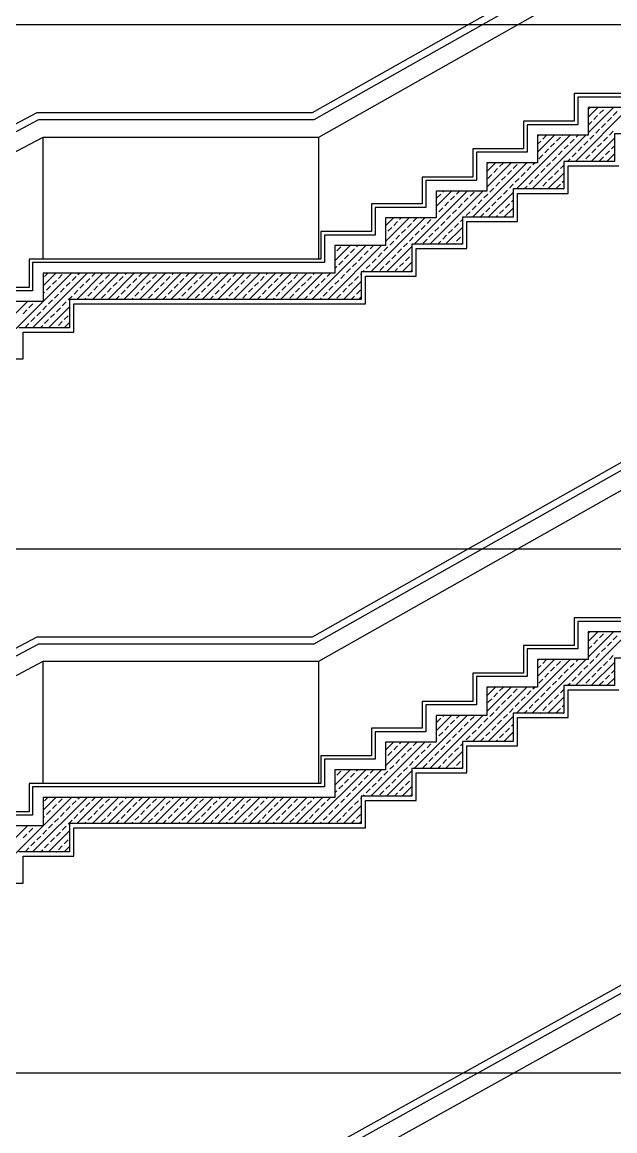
# Model space of a CAD drawing. Header units: millimetres. Extents: x 43168.9 to 43194.6, y -25545.1 to -25543.4.
# Drawn here: x 43184.3743 to 43184.51, y -25544.1477 to -25543.894 of the extents above; entities that cross this region are included whole.
import ezdxf

# ---------------------------------------------------------------- set-up
doc = ezdxf.new("R2010")
doc.units = ezdxf.units.MM
doc.header["$LTSCALE"] = 200
doc.linetypes.add('kesit_$0$HIDDEN2', pattern=[0.1875, 0.125, -0.0625])
for name, color, linetype in [('kaplama-gnl_sgh', 30, 'Continuous'), ('kesit_$0$gor-2_sgh', 161, 'Continuous'), ('kesit_$0$izd-alt_sgh', 8, 'kesit_$0$HIDDEN2'), ('kesit_$0$metal-mal._sgh', 122, 'Continuous'), ('kolon-b.a_sgh', 6, 'Continuous'), ('siva_sgh', 145, 'Continuous'), ('tarama-betonarme_sgh', 223, 'Continuous')]:
    doc.layers.add(name, color=color, linetype=linetype)

msp = doc.modelspace()

# ---------------------------------------------------------------- linework, layer by layer
at = {"layer": 'kaplama-gnl_sgh'}
for p, q in [((43184.51229, -25543.91031), (43184.50069, -25543.91031)), ((43184.50069, -25543.91031), (43184.50069, -25543.91662)), ((43184.51309, -25543.91111), (43184.50149, -25543.91111)), ((43184.50149, -25543.91111), (43184.50149, -25543.91742)), ((43184.50069, -25543.91662), (43184.48909, -25543.91662)), ((43184.48909, -25543.91662), (43184.48909, -25543.92294)), ((43184.50149, -25543.91742), (43184.48989, -25543.91742)), ((43184.48989, -25543.91742), (43184.48989, -25543.92374)), ((43184.48909, -25543.92294), (43184.47749, -25543.92294)), ((43184.47749, -25543.92294), (43184.47749, -25543.92942)), ((43184.48989, -25543.92374), (43184.47829, -25543.92374)), ((43184.47829, -25543.92374), (43184.47829, -25543.93022)), ((43184.47749, -25543.92942), (43184.46589, -25543.92942)), ((43184.46589, -25543.92942), (43184.46589, -25543.93557)), ((43184.47829, -25543.93022), (43184.46669, -25543.93022)), ((43184.46669, -25543.93022), (43184.46669, -25543.93637)), ((43184.46589, -25543.93557), (43184.45429, -25543.93557)), ((43184.45429, -25543.93557), (43184.45429, -25543.94189)), ((43184.46669, -25543.93637), (43184.45509, -25543.93637)), ((43184.45509, -25543.93637), (43184.45509, -25543.94269)), ((43184.45429, -25543.94189), (43184.44269, -25543.94189)), ((43184.44269, -25543.94189), (43184.44269, -25543.9482)), ((43184.45509, -25543.94269), (43184.44349, -25543.94269)), ((43184.44349, -25543.94269), (43184.44349, -25543.949)), ((43184.44269, -25543.9482), (43184.37589, -25543.9482)), ((43184.37589, -25543.9482), (43184.37589, -25543.95469)), ((43184.44349, -25543.949), (43184.37669, -25543.949)), ((43184.37669, -25543.949), (43184.37669, -25543.95549)), ((43184.37589, -25543.95469), (43184.36429, -25543.95469)), ((43184.37669, -25543.95549), (43184.36509, -25543.95549)), ((43184.51229, -25544.03031), (43184.50069, -25544.03031)), ((43184.50069, -25544.03031), (43184.50069, -25544.03662)), ((43184.51309, -25544.03111), (43184.50149, -25544.03111)), ((43184.50149, -25544.03111), (43184.50149, -25544.03742)), ((43184.50069, -25544.03662), (43184.48909, -25544.03662)), ((43184.48909, -25544.03662), (43184.48909, -25544.04294)), ((43184.50149, -25544.03742), (43184.48989, -25544.03742)), ((43184.48989, -25544.03742), (43184.48989, -25544.04374)), ((43184.48909, -25544.04294), (43184.47749, -25544.04294)), ((43184.47749, -25544.04294), (43184.47749, -25544.04942)), ((43184.48989, -25544.04374), (43184.47829, -25544.04374)), ((43184.47829, -25544.04374), (43184.47829, -25544.05022)), ((43184.47749, -25544.04942), (43184.46589, -25544.04942)), ((43184.46589, -25544.04942), (43184.46589, -25544.05557)), ((43184.47829, -25544.05022), (43184.46669, -25544.05022)), ((43184.46669, -25544.05022), (43184.46669, -25544.05637)), ((43184.46589, -25544.05557), (43184.45429, -25544.05557)), ((43184.45429, -25544.05557), (43184.45429, -25544.06189)), ((43184.46669, -25544.05637), (43184.45509, -25544.05637)), ((43184.45509, -25544.05637), (43184.45509, -25544.06269)), ((43184.45429, -25544.06189), (43184.44269, -25544.06189)), ((43184.44269, -25544.06189), (43184.44269, -25544.0682)), ((43184.45509, -25544.06269), (43184.44349, -25544.06269)), ((43184.44349, -25544.06269), (43184.44349, -25544.069)), ((43184.44269, -25544.0682), (43184.37589, -25544.0682)), ((43184.37589, -25544.0682), (43184.37589, -25544.07469)), ((43184.44349, -25544.069), (43184.37669, -25544.069)), ((43184.37669, -25544.069), (43184.37669, -25544.07549)), ((43184.37589, -25544.07469), (43184.36429, -25544.07469)), ((43184.37669, -25544.07549), (43184.36509, -25544.07549))]:
    msp.add_line(p, q, dxfattribs=at)
at = {"layer": 'kesit_$0$gor-2_sgh'}
for p, q in [((43184.44224, -25543.92025), (43184.54669, -25543.86117)), ((43184.27469, -25543.97548), (43184.37909, -25543.92025)), ((43184.37909, -25543.9482), (43184.37909, -25543.92025)), ((43184.37909, -25543.92025), (43184.44224, -25543.92025)), ((43184.44224, -25543.9482), (43184.44224, -25543.92025)), ((43184.44224, -25544.04025), (43184.54669, -25543.98117)), ((43184.27469, -25544.09548), (43184.37909, -25544.04025)), ((43184.37909, -25544.0682), (43184.37909, -25544.04025)), ((43184.37909, -25544.04025), (43184.44224, -25544.04025)), ((43184.44224, -25544.0682), (43184.44224, -25544.04025)), ((43184.40389, -25544.18056), (43184.54669, -25544.10117))]:
    msp.add_line(p, q, dxfattribs=at)
at = {"layer": 'kesit_$0$izd-alt_sgh'}
for p, q in [((43185.17869, -25543.89456), (43183.58059, -25543.89456)), ((43185.17869, -25544.01456), (43183.58059, -25544.01456)), ((43185.17869, -25544.13456), (43183.58059, -25544.13456))]:
    msp.add_line(p, q, dxfattribs=at)
at = {"layer": 'kesit_$0$metal-mal._sgh'}
for p, q in [((43184.44076, -25543.91465), (43184.549, -25543.85343)), ((43184.44118, -25543.91625), (43184.549, -25543.85527)), ((43184.26909, -25543.9721), (43184.3777, -25543.91465)), ((43184.27069, -25543.97307), (43184.3781, -25543.91625)), ((43184.3777, -25543.91465), (43184.44076, -25543.91465)), ((43184.3781, -25543.91625), (43184.44118, -25543.91625)), ((43184.44076, -25544.03465), (43184.549, -25543.97343)), ((43184.44118, -25544.03625), (43184.549, -25543.97527)), ((43184.26909, -25544.0921), (43184.3777, -25544.03465)), ((43184.27069, -25544.09307), (43184.3781, -25544.03625)), ((43184.3777, -25544.03465), (43184.44076, -25544.03465)), ((43184.3781, -25544.03625), (43184.44118, -25544.03625)), ((43184.549, -25544.09348), (43184.40244, -25544.17496)), ((43184.40285, -25544.17656), (43184.549, -25544.09531))]:
    msp.add_line(p, q, dxfattribs=at)
at = {"layer": 'kolon-b.a_sgh'}
for p, q in [((43184.51549, -25543.91351), (43184.50389, -25543.91351)), ((43184.50389, -25543.91351), (43184.50389, -25543.91982)), ((43184.52149, -25543.91951), (43184.50989, -25543.91951)), ((43184.50989, -25543.91951), (43184.50989, -25543.92582)), ((43184.50389, -25543.91982), (43184.49229, -25543.91982)), ((43184.49229, -25543.91982), (43184.49229, -25543.92614)), ((43184.49229, -25543.92614), (43184.48069, -25543.92614)), ((43184.48069, -25543.92614), (43184.48069, -25543.93262)), ((43184.50989, -25543.92582), (43184.49829, -25543.92582)), ((43184.49829, -25543.92582), (43184.49829, -25543.93214)), ((43184.49829, -25543.93214), (43184.48669, -25543.93214)), ((43184.48669, -25543.93214), (43184.48669, -25543.93862)), ((43184.48069, -25543.93262), (43184.46909, -25543.93262)), ((43184.46909, -25543.93262), (43184.46909, -25543.93877)), ((43184.46909, -25543.93877), (43184.45749, -25543.93877)), ((43184.45749, -25543.93877), (43184.45749, -25543.94509)), ((43184.48669, -25543.93862), (43184.47509, -25543.93862)), ((43184.47509, -25543.93862), (43184.47509, -25543.94477)), ((43184.47509, -25543.94477), (43184.46349, -25543.94477)), ((43184.46349, -25543.94477), (43184.46349, -25543.95109)), ((43184.45749, -25543.94509), (43184.44589, -25543.94509)), ((43184.44589, -25543.94509), (43184.44589, -25543.9514)), ((43184.44589, -25543.9514), (43184.37909, -25543.9514)), ((43184.37909, -25543.9514), (43184.37909, -25543.95789)), ((43184.46349, -25543.95109), (43184.45189, -25543.95109)), ((43184.45189, -25543.95109), (43184.45189, -25543.9574)), ((43184.45189, -25543.9574), (43184.38509, -25543.9574)), ((43184.38509, -25543.9574), (43184.38509, -25543.96389)), ((43184.37909, -25543.95789), (43184.36749, -25543.95789)), ((43184.38509, -25543.96389), (43184.37349, -25543.96389)), ((43184.51549, -25544.03351), (43184.50389, -25544.03351)), ((43184.50389, -25544.03351), (43184.50389, -25544.03982)), ((43184.50389, -25544.03982), (43184.49229, -25544.03982)), ((43184.49229, -25544.03982), (43184.49229, -25544.04614)), ((43184.52149, -25544.03951), (43184.50989, -25544.03951)), ((43184.50989, -25544.03951), (43184.50989, -25544.04582)), ((43184.49229, -25544.04614), (43184.48069, -25544.04614)), ((43184.48069, -25544.04614), (43184.48069, -25544.05262)), ((43184.50989, -25544.04582), (43184.49829, -25544.04582)), ((43184.49829, -25544.04582), (43184.49829, -25544.05214)), ((43184.48069, -25544.05262), (43184.46909, -25544.05262)), ((43184.46909, -25544.05262), (43184.46909, -25544.05877)), ((43184.49829, -25544.05214), (43184.48669, -25544.05214)), ((43184.48669, -25544.05214), (43184.48669, -25544.05862)), ((43184.46909, -25544.05877), (43184.45749, -25544.05877)), ((43184.45749, -25544.05877), (43184.45749, -25544.06509)), ((43184.48669, -25544.05862), (43184.47509, -25544.05862)), ((43184.47509, -25544.05862), (43184.47509, -25544.06477)), ((43184.45749, -25544.06509), (43184.44589, -25544.06509)), ((43184.44589, -25544.06509), (43184.44589, -25544.0714)), ((43184.47509, -25544.06477), (43184.46349, -25544.06477)), ((43184.46349, -25544.06477), (43184.46349, -25544.07109)), ((43184.44589, -25544.0714), (43184.37909, -25544.0714)), ((43184.37909, -25544.0714), (43184.37909, -25544.07789)), ((43184.46349, -25544.07109), (43184.45189, -25544.07109)), ((43184.45189, -25544.07109), (43184.45189, -25544.0774)), ((43184.37909, -25544.07789), (43184.36749, -25544.07789)), ((43184.45189, -25544.0774), (43184.38509, -25544.0774)), ((43184.38509, -25544.0774), (43184.38509, -25544.08389)), ((43184.38509, -25544.08389), (43184.37349, -25544.08389))]:
    msp.add_line(p, q, dxfattribs=at)
at = {"layer": 'siva_sgh'}
for p, q in [((43184.49929, -25543.93314), (43184.49929, -25543.92682)), ((43184.49929, -25543.92682), (43184.51089, -25543.92682)), ((43184.48769, -25543.93962), (43184.48769, -25543.93314)), ((43184.48769, -25543.93314), (43184.49929, -25543.93314)), ((43184.47609, -25543.94577), (43184.47609, -25543.93962)), ((43184.47609, -25543.93962), (43184.48769, -25543.93962)), ((43184.46449, -25543.95209), (43184.46449, -25543.94577)), ((43184.46449, -25543.94577), (43184.47609, -25543.94577)), ((43184.45289, -25543.9584), (43184.45289, -25543.95209)), ((43184.45289, -25543.95209), (43184.46449, -25543.95209)), ((43184.38609, -25543.96489), (43184.38609, -25543.9584)), ((43184.38609, -25543.9584), (43184.45289, -25543.9584)), ((43184.37449, -25543.97103), (43184.37449, -25543.96489)), ((43184.37449, -25543.96489), (43184.38609, -25543.96489)), ((43184.36289, -25543.97103), (43184.37449, -25543.97103)), ((43184.49929, -25544.05314), (43184.49929, -25544.04682)), ((43184.49929, -25544.04682), (43184.51089, -25544.04682)), ((43184.48769, -25544.05962), (43184.48769, -25544.05314)), ((43184.48769, -25544.05314), (43184.49929, -25544.05314)), ((43184.47609, -25544.06577), (43184.47609, -25544.05962)), ((43184.47609, -25544.05962), (43184.48769, -25544.05962)), ((43184.46449, -25544.07209), (43184.46449, -25544.06577)), ((43184.46449, -25544.06577), (43184.47609, -25544.06577)), ((43184.45289, -25544.0784), (43184.45289, -25544.07209)), ((43184.45289, -25544.07209), (43184.46449, -25544.07209)), ((43184.38609, -25544.08489), (43184.38609, -25544.0784)), ((43184.38609, -25544.0784), (43184.45289, -25544.0784)), ((43184.37449, -25544.09103), (43184.37449, -25544.08489)), ((43184.37449, -25544.08489), (43184.38609, -25544.08489)), ((43184.36289, -25544.09103), (43184.37449, -25544.09103))]:
    msp.add_line(p, q, dxfattribs=at)
at = {"layer": 'tarama-betonarme_sgh'}
for p, q in [((43184.50096, -25543.92582), (43184.51328, -25543.91351)), ((43184.50389, -25543.91571), (43184.50609, -25543.91351)), ((43184.50389, -25543.9193), (43184.50969, -25543.91351)), ((43184.50389, -25543.91391), (43184.50426, -25543.91354)), ((43184.50651, -25543.91489), (43184.5074, -25543.91399)), ((43184.50785, -25543.91354), (43184.50789, -25543.91351)), ((43184.50965, -25543.91534), (43184.51055, -25543.91444)), ((43184.50389, -25543.91751), (43184.50471, -25543.91669)), ((43184.50516, -25543.91624), (43184.50606, -25543.91534)), ((43184.5083, -25543.91669), (43184.5092, -25543.91579)), ((43184.50561, -25543.91938), (43184.50651, -25543.91848)), ((43184.50695, -25543.91804), (43184.50785, -25543.91714)), ((43184.50875, -25543.91983), (43184.50965, -25543.91893)), ((43184.48746, -25543.93214), (43184.49978, -25543.91982)), ((43184.49106, -25543.93214), (43184.50337, -25543.91982)), ((43184.49229, -25543.92013), (43184.49259, -25543.91982)), ((43184.49229, -25543.92372), (43184.49619, -25543.91982)), ((43184.49229, -25543.92192), (43184.49303, -25543.92118)), ((43184.49348, -25543.92073), (43184.49438, -25543.91983)), ((43184.49528, -25543.92253), (43184.49618, -25543.92163)), ((43184.49663, -25543.92118), (43184.49752, -25543.92028)), ((43184.49797, -25543.91983), (43184.49798, -25543.91982)), ((43184.49842, -25543.92297), (43184.49932, -25543.92208)), ((43184.49977, -25543.92163), (43184.50067, -25543.92073)), ((43184.50112, -25543.92028), (43184.50158, -25543.91982)), ((43184.50291, -25543.92208), (43184.50381, -25543.92118)), ((43184.50426, -25543.92073), (43184.50516, -25543.91983)), ((43184.50456, -25543.92582), (43184.50989, -25543.92049)), ((43184.50606, -25543.92253), (43184.50695, -25543.92163)), ((43184.5074, -25543.92118), (43184.5083, -25543.92028)), ((43184.49259, -25543.92522), (43184.49348, -25543.92432)), ((43184.49393, -25543.92387), (43184.49483, -25543.92297)), ((43184.49708, -25543.92432), (43184.49797, -25543.92342)), ((43184.50022, -25543.92477), (43184.50112, -25543.92387)), ((43184.50157, -25543.92342), (43184.50246, -25543.92253)), ((43184.50336, -25543.92522), (43184.50426, -25543.92432)), ((43184.50471, -25543.92387), (43184.50561, -25543.92297)), ((43184.50785, -25543.92432), (43184.50875, -25543.92342)), ((43184.50815, -25543.92582), (43184.50989, -25543.92408)), ((43184.5092, -25543.92297), (43184.50989, -25543.92228)), ((43184.47739, -25543.93862), (43184.48987, -25543.92614)), ((43184.48069, -25543.92813), (43184.48269, -25543.92614)), ((43184.48069, -25543.93173), (43184.48628, -25543.92614)), ((43184.48069, -25543.92634), (43184.48089, -25543.92614)), ((43184.48361, -25543.92702), (43184.48448, -25543.92614)), ((43184.48675, -25543.92746), (43184.48765, -25543.92657)), ((43184.48989, -25543.92791), (43184.49079, -25543.92702)), ((43184.49124, -25543.92657), (43184.49167, -25543.92614)), ((43184.49438, -25543.92702), (43184.49528, -25543.92612)), ((43184.49573, -25543.92567), (43184.49663, -25543.92477)), ((43184.49752, -25543.92746), (43184.49829, -25543.9267)), ((43184.49917, -25543.92582), (43184.49977, -25543.92522)), ((43184.50276, -25543.92582), (43184.50291, -25543.92567)), ((43184.50651, -25543.92567), (43184.5074, -25543.92477)), ((43184.48091, -25543.92971), (43184.48181, -25543.92881)), ((43184.48226, -25543.92836), (43184.48316, -25543.92746)), ((43184.48405, -25543.93016), (43184.48495, -25543.92926)), ((43184.4854, -25543.92881), (43184.4863, -25543.92791)), ((43184.4872, -25543.93061), (43184.4881, -25543.92971)), ((43184.48854, -25543.92926), (43184.48944, -25543.92836)), ((43184.49169, -25543.92971), (43184.49259, -25543.92881)), ((43184.49303, -25543.92836), (43184.49393, -25543.92746)), ((43184.49465, -25543.93214), (43184.49829, -25543.92849)), ((43184.49483, -25543.93016), (43184.49573, -25543.92926)), ((43184.49618, -25543.92881), (43184.49708, -25543.92791)), ((43184.48136, -25543.93285), (43184.48226, -25543.93195)), ((43184.48271, -25543.93151), (43184.48361, -25543.93061)), ((43184.48585, -25543.93195), (43184.48675, -25543.93106)), ((43184.48926, -25543.93214), (43184.48989, -25543.93151)), ((43184.49034, -25543.93106), (43184.49124, -25543.93016)), ((43184.49285, -25543.93214), (43184.49303, -25543.93195)), ((43184.49348, -25543.93151), (43184.49438, -25543.93061)), ((43184.49663, -25543.93195), (43184.49752, -25543.93106)), ((43184.49797, -25543.93061), (43184.49829, -25543.93029)), ((43184.49824, -25543.93214), (43184.49829, -25543.93209)), ((43184.46406, -25543.94477), (43184.4762, -25543.93262)), ((43184.46765, -25543.94477), (43184.47979, -25543.93262)), ((43184.46909, -25543.93614), (43184.47261, -25543.93262)), ((43184.46924, -25543.9342), (43184.47014, -25543.9333)), ((43184.47058, -25543.93285), (43184.47081, -25543.93262)), ((43184.47238, -25543.93465), (43184.47328, -25543.93375)), ((43184.47373, -25543.9333), (43184.47441, -25543.93262)), ((43184.47552, -25543.9351), (43184.47642, -25543.9342)), ((43184.47687, -25543.93375), (43184.47777, -25543.93285)), ((43184.47867, -25543.93555), (43184.47956, -25543.93465)), ((43184.48001, -25543.9342), (43184.48091, -25543.9333)), ((43184.48098, -25543.93862), (43184.48669, -25543.93291)), ((43184.48316, -25543.93465), (43184.48405, -25543.93375)), ((43184.4845, -25543.9333), (43184.4854, -25543.9324)), ((43184.4863, -25543.9351), (43184.48669, -25543.93471)), ((43184.46969, -25543.93734), (43184.47058, -25543.93644)), ((43184.47103, -25543.936), (43184.47193, -25543.9351)), ((43184.47283, -25543.93779), (43184.47373, -25543.93689)), ((43184.47418, -25543.93644), (43184.47507, -25543.93555)), ((43184.47732, -25543.93689), (43184.47822, -25543.936)), ((43184.48046, -25543.93734), (43184.48136, -25543.93644)), ((43184.48181, -25543.936), (43184.48271, -25543.9351)), ((43184.48361, -25543.93779), (43184.4845, -25543.93689)), ((43184.48457, -25543.93862), (43184.48669, -25543.9365)), ((43184.48495, -25543.93644), (43184.48585, -25543.93555)), ((43184.45415, -25543.95109), (43184.46646, -25543.93877)), ((43184.45749, -25543.94056), (43184.45928, -25543.93877)), ((43184.45749, -25543.94415), (43184.46287, -25543.93877)), ((43184.45936, -25543.94049), (43184.46026, -25543.93959)), ((43184.46071, -25543.93914), (43184.46108, -25543.93877)), ((43184.46385, -25543.93959), (43184.46467, -25543.93877)), ((43184.46699, -25543.94004), (43184.46789, -25543.93914)), ((43184.46909, -25543.93794), (43184.46924, -25543.93779)), ((43184.47014, -25543.94049), (43184.47103, -25543.93959)), ((43184.47148, -25543.93914), (43184.47238, -25543.93824)), ((43184.47463, -25543.93959), (43184.47509, -25543.93912)), ((43184.47597, -25543.93824), (43184.47687, -25543.93734)), ((43184.47918, -25543.93862), (43184.48001, -25543.93779)), ((43184.48278, -25543.93862), (43184.48316, -25543.93824)), ((43184.45749, -25543.94235), (43184.45756, -25543.94228)), ((43184.45801, -25543.94183), (43184.45891, -25543.94093)), ((43184.46115, -25543.94228), (43184.46205, -25543.94138)), ((43184.4625, -25543.94093), (43184.4634, -25543.94004)), ((43184.4643, -25543.94273), (43184.4652, -25543.94183)), ((43184.46565, -25543.94138), (43184.46654, -25543.94049)), ((43184.46744, -25543.94318), (43184.46834, -25543.94228)), ((43184.46879, -25543.94183), (43184.46969, -25543.94093)), ((43184.47124, -25543.94477), (43184.47509, -25543.94092)), ((43184.47193, -25543.94228), (43184.47283, -25543.94138)), ((43184.47328, -25543.94093), (43184.47418, -25543.94004)), ((43184.45846, -25543.94498), (43184.45936, -25543.94408)), ((43184.45981, -25543.94363), (43184.46071, -25543.94273)), ((43184.4616, -25543.94542), (43184.4625, -25543.94453)), ((43184.46295, -25543.94408), (43184.46385, -25543.94318)), ((43184.46609, -25543.94453), (43184.46699, -25543.94363)), ((43184.46944, -25543.94477), (43184.47014, -25543.94408)), ((43184.47058, -25543.94363), (43184.47148, -25543.94273)), ((43184.47304, -25543.94477), (43184.47328, -25543.94453)), ((43184.47373, -25543.94408), (43184.47463, -25543.94318)), ((43184.47483, -25543.94477), (43184.47509, -25543.94451)), ((43184.47507, -25543.94273), (43184.47509, -25543.94271)), ((43184.44065, -25543.9574), (43184.45296, -25543.94509)), ((43184.44424, -25543.9574), (43184.45656, -25543.94509)), ((43184.44589, -25543.94857), (43184.44937, -25543.94509)), ((43184.44634, -25543.94632), (43184.44724, -25543.94542)), ((43184.44813, -25543.94812), (43184.44903, -25543.94722)), ((43184.44948, -25543.94677), (43184.45038, -25543.94587)), ((43184.45083, -25543.94542), (43184.45117, -25543.94509)), ((43184.45262, -25543.94722), (43184.45352, -25543.94632)), ((43184.45397, -25543.94587), (43184.45476, -25543.94509)), ((43184.45577, -25543.94767), (43184.45666, -25543.94677)), ((43184.45711, -25543.94632), (43184.45801, -25543.94542)), ((43184.45774, -25543.95109), (43184.46349, -25543.94533)), ((43184.45891, -25543.94812), (43184.45981, -25543.94722)), ((43184.46026, -25543.94677), (43184.46115, -25543.94587)), ((43184.4634, -25543.94722), (43184.46349, -25543.94713)), ((43184.44589, -25543.95036), (43184.44634, -25543.94991)), ((43184.44679, -25543.94947), (43184.44768, -25543.94857)), ((43184.44993, -25543.94991), (43184.45083, -25543.94902)), ((43184.45128, -25543.94857), (43184.45217, -25543.94767)), ((43184.45307, -25543.95036), (43184.45397, -25543.94947)), ((43184.45442, -25543.94902), (43184.45532, -25543.94812)), ((43184.45622, -25543.95081), (43184.45711, -25543.94991)), ((43184.45756, -25543.94947), (43184.45846, -25543.94857)), ((43184.46071, -25543.94991), (43184.4616, -25543.94902)), ((43184.46133, -25543.95109), (43184.46349, -25543.94893)), ((43184.46205, -25543.94857), (43184.46295, -25543.94767)), ((43184.36695, -25543.97003), (43184.38558, -25543.9514)), ((43184.37669, -25543.96389), (43184.38917, -25543.9514)), ((43184.37909, -25543.9543), (43184.38199, -25543.9514)), ((43184.37943, -25543.95216), (43184.38019, -25543.9514)), ((43184.38258, -25543.95261), (43184.38348, -25543.95171)), ((43184.38572, -25543.95306), (43184.38662, -25543.95216)), ((43184.38677, -25543.9574), (43184.39277, -25543.9514)), ((43184.38707, -25543.95171), (43184.38738, -25543.9514)), ((43184.39021, -25543.95216), (43184.39097, -25543.9514)), ((43184.39036, -25543.9574), (43184.39636, -25543.9514)), ((43184.39335, -25543.95261), (43184.39425, -25543.95171)), ((43184.39395, -25543.9574), (43184.39995, -25543.9514)), ((43184.3965, -25543.95306), (43184.3974, -25543.95216)), ((43184.39754, -25543.9574), (43184.40354, -25543.9514)), ((43184.39784, -25543.95171), (43184.39815, -25543.9514)), ((43184.40099, -25543.95216), (43184.40175, -25543.9514)), ((43184.40113, -25543.9574), (43184.40713, -25543.9514)), ((43184.40413, -25543.95261), (43184.40503, -25543.95171)), ((43184.40473, -25543.9574), (43184.41073, -25543.9514)), ((43184.40727, -25543.95306), (43184.40817, -25543.95216)), ((43184.40832, -25543.9574), (43184.41432, -25543.9514)), ((43184.40862, -25543.95171), (43184.40893, -25543.9514)), ((43184.41176, -25543.95216), (43184.41252, -25543.9514)), ((43184.41191, -25543.9574), (43184.41791, -25543.9514)), ((43184.41491, -25543.95261), (43184.4158, -25543.95171)), ((43184.4155, -25543.9574), (43184.4215, -25543.9514)), ((43184.41805, -25543.95306), (43184.41895, -25543.95216)), ((43184.41909, -25543.9574), (43184.42509, -25543.9514)), ((43184.4194, -25543.95171), (43184.41971, -25543.9514)), ((43184.42254, -25543.95216), (43184.4233, -25543.9514)), ((43184.42269, -25543.9574), (43184.42869, -25543.9514)), ((43184.42568, -25543.95261), (43184.42658, -25543.95171)), ((43184.42628, -25543.9574), (43184.43228, -25543.9514)), ((43184.42883, -25543.95306), (43184.42972, -25543.95216)), ((43184.42987, -25543.9574), (43184.43587, -25543.9514)), ((43184.43017, -25543.95171), (43184.43048, -25543.9514)), ((43184.43332, -25543.95216), (43184.43408, -25543.9514)), ((43184.43346, -25543.9574), (43184.43946, -25543.9514)), ((43184.43646, -25543.95261), (43184.43736, -25543.95171)), ((43184.43706, -25543.9574), (43184.44306, -25543.9514)), ((43184.4396, -25543.95306), (43184.4405, -25543.95216)), ((43184.44095, -25543.95171), (43184.44126, -25543.9514)), ((43184.44409, -25543.95216), (43184.44485, -25543.9514)), ((43184.44724, -25543.95261), (43184.44813, -25543.95171)), ((43184.44858, -25543.95126), (43184.44948, -25543.95036)), ((43184.45038, -25543.95306), (43184.45128, -25543.95216)), ((43184.45173, -25543.95171), (43184.45189, -25543.95155)), ((43184.45235, -25543.95109), (43184.45262, -25543.95081)), ((43184.45954, -25543.95109), (43184.46026, -25543.95036)), ((43184.46313, -25543.95109), (43184.4634, -25543.95081)), ((43184.37988, -25543.9553), (43184.38078, -25543.95441)), ((43184.38123, -25543.95396), (43184.38213, -25543.95306)), ((43184.38303, -25543.95575), (43184.38392, -25543.95485)), ((43184.38437, -25543.95441), (43184.38527, -25543.95351)), ((43184.38752, -25543.95485), (43184.38841, -25543.95396)), ((43184.38886, -25543.95351), (43184.38976, -25543.95261)), ((43184.39066, -25543.9553), (43184.39156, -25543.95441)), ((43184.39201, -25543.95396), (43184.3929, -25543.95306)), ((43184.3938, -25543.95575), (43184.3947, -25543.95485)), ((43184.39515, -25543.95441), (43184.39605, -25543.95351)), ((43184.39829, -25543.95485), (43184.39919, -25543.95396)), ((43184.39964, -25543.95351), (43184.40054, -25543.95261)), ((43184.40144, -25543.9553), (43184.40233, -25543.95441)), ((43184.40278, -25543.95396), (43184.40368, -25543.95306)), ((43184.40458, -25543.95575), (43184.40548, -25543.95485)), ((43184.40593, -25543.95441), (43184.40682, -25543.95351)), ((43184.40907, -25543.95485), (43184.40997, -25543.95396)), ((43184.41042, -25543.95351), (43184.41131, -25543.95261)), ((43184.41221, -25543.9553), (43184.41311, -25543.95441)), ((43184.41356, -25543.95396), (43184.41446, -25543.95306)), ((43184.41536, -25543.95575), (43184.41625, -25543.95485)), ((43184.4167, -25543.95441), (43184.4176, -25543.95351)), ((43184.41985, -25543.95485), (43184.42074, -25543.95396)), ((43184.42119, -25543.95351), (43184.42209, -25543.95261)), ((43184.42299, -25543.9553), (43184.42389, -25543.95441)), ((43184.42434, -25543.95396), (43184.42523, -25543.95306)), ((43184.42613, -25543.95575), (43184.42703, -25543.95485)), ((43184.42748, -25543.95441), (43184.42838, -25543.95351)), ((43184.43062, -25543.95485), (43184.43152, -25543.95396)), ((43184.43197, -25543.95351), (43184.43287, -25543.95261)), ((43184.43377, -25543.9553), (43184.43466, -25543.95441)), ((43184.43511, -25543.95396), (43184.43601, -25543.95306)), ((43184.43691, -25543.95575), (43184.43781, -25543.95485)), ((43184.43826, -25543.95441), (43184.43915, -25543.95351)), ((43184.4414, -25543.95485), (43184.4423, -25543.95396)), ((43184.44275, -25543.95351), (43184.44364, -25543.95261)), ((43184.44454, -25543.9553), (43184.44544, -25543.95441)), ((43184.44589, -25543.95396), (43184.44679, -25543.95306)), ((43184.44768, -25543.95575), (43184.44858, -25543.95485)), ((43184.44783, -25543.9574), (43184.45189, -25543.95334)), ((43184.44903, -25543.95441), (43184.44993, -25543.95351)), ((43184.37909, -25543.9561), (43184.37943, -25543.95575)), ((43184.38033, -25543.95845), (43184.38123, -25543.95755)), ((43184.38168, -25543.9571), (43184.38258, -25543.9562)), ((43184.38482, -25543.95755), (43184.38572, -25543.95665)), ((43184.38617, -25543.9562), (43184.38707, -25543.9553)), ((43184.38856, -25543.9574), (43184.38886, -25543.9571)), ((43184.38931, -25543.95665), (43184.39021, -25543.95575)), ((43184.39246, -25543.9571), (43184.39335, -25543.9562)), ((43184.39575, -25543.9574), (43184.3965, -25543.95665)), ((43184.39695, -25543.9562), (43184.39784, -25543.9553)), ((43184.39934, -25543.9574), (43184.39964, -25543.9571)), ((43184.40009, -25543.95665), (43184.40099, -25543.95575)), ((43184.40323, -25543.9571), (43184.40413, -25543.9562)), ((43184.40652, -25543.9574), (43184.40727, -25543.95665)), ((43184.40772, -25543.9562), (43184.40862, -25543.9553)), ((43184.41011, -25543.9574), (43184.41042, -25543.9571)), ((43184.41087, -25543.95665), (43184.41176, -25543.95575)), ((43184.41401, -25543.9571), (43184.41491, -25543.9562)), ((43184.4173, -25543.9574), (43184.41805, -25543.95665)), ((43184.4185, -25543.9562), (43184.4194, -25543.9553)), ((43184.42089, -25543.9574), (43184.42119, -25543.9571)), ((43184.42164, -25543.95665), (43184.42254, -25543.95575)), ((43184.42478, -25543.9571), (43184.42568, -25543.9562)), ((43184.42808, -25543.9574), (43184.42883, -25543.95665)), ((43184.42928, -25543.9562), (43184.43017, -25543.9553)), ((43184.43167, -25543.9574), (43184.43197, -25543.9571)), ((43184.43242, -25543.95665), (43184.43332, -25543.95575)), ((43184.43556, -25543.9571), (43184.43646, -25543.9562)), ((43184.43885, -25543.9574), (43184.4396, -25543.95665)), ((43184.44005, -25543.9562), (43184.44095, -25543.9553)), ((43184.44244, -25543.9574), (43184.44275, -25543.9571)), ((43184.44319, -25543.95665), (43184.44409, -25543.95575)), ((43184.44634, -25543.9571), (43184.44724, -25543.9562)), ((43184.44963, -25543.9574), (43184.45038, -25543.95665)), ((43184.45083, -25543.9562), (43184.45173, -25543.9553)), ((43184.45142, -25543.9574), (43184.45189, -25543.95693)), ((43184.36336, -25543.97003), (43184.37551, -25543.95789)), ((43184.3745, -25543.96069), (43184.37539, -25543.95979)), ((43184.37584, -25543.95934), (43184.37674, -25543.95845)), ((43184.37719, -25543.958), (43184.3773, -25543.95789)), ((43184.37899, -25543.95979), (43184.37988, -25543.9589)), ((43184.38028, -25543.96389), (43184.38509, -25543.95908)), ((43184.38213, -25543.96024), (43184.38303, -25543.95934)), ((43184.38348, -25543.9589), (43184.38437, -25543.958)), ((43184.37629, -25543.96249), (43184.37719, -25543.96159)), ((43184.37764, -25543.96114), (43184.37854, -25543.96024)), ((43184.37943, -25543.96294), (43184.38033, -25543.96204)), ((43184.38078, -25543.96159), (43184.38168, -25543.96069)), ((43184.38258, -25543.96339), (43184.38348, -25543.96249)), ((43184.38387, -25543.96389), (43184.38509, -25543.96267)), ((43184.38392, -25543.96204), (43184.38482, -25543.96114)), ((43184.37494, -25543.96383), (43184.37584, -25543.96294)), ((43184.37849, -25543.96389), (43184.37899, -25543.96339)), ((43184.38208, -25543.96389), (43184.38213, -25543.96383)), ((43184.50096, -25544.04582), (43184.51328, -25544.03351)), ((43184.50389, -25544.03571), (43184.50609, -25544.03351)), ((43184.50389, -25544.0393), (43184.50969, -25544.03351)), ((43184.50389, -25544.03391), (43184.50426, -25544.03354)), ((43184.50785, -25544.03354), (43184.50789, -25544.03351)), ((43184.50516, -25544.03624), (43184.50606, -25544.03534)), ((43184.50651, -25544.03489), (43184.5074, -25544.03399)), ((43184.5083, -25544.03669), (43184.5092, -25544.03579)), ((43184.50965, -25544.03534), (43184.51055, -25544.03444)), ((43184.50389, -25544.03751), (43184.50471, -25544.03669)), ((43184.50561, -25544.03938), (43184.50651, -25544.03848)), ((43184.50695, -25544.03804), (43184.50785, -25544.03714)), ((43184.48746, -25544.05214), (43184.49978, -25544.03982)), ((43184.49106, -25544.05214), (43184.50337, -25544.03982)), ((43184.49229, -25544.04013), (43184.49259, -25544.03982)), ((43184.49229, -25544.04372), (43184.49619, -25544.03982)), ((43184.49229, -25544.04192), (43184.49303, -25544.04118)), ((43184.49348, -25544.04073), (43184.49438, -25544.03983)), ((43184.49663, -25544.04118), (43184.49752, -25544.04028)), ((43184.49797, -25544.03983), (43184.49798, -25544.03982)), ((43184.49977, -25544.04163), (43184.50067, -25544.04073)), ((43184.50112, -25544.04028), (43184.50158, -25544.03982)), ((43184.50291, -25544.04208), (43184.50381, -25544.04118)), ((43184.50426, -25544.04073), (43184.50516, -25544.03983)), ((43184.50456, -25544.04582), (43184.50989, -25544.04049)), ((43184.5074, -25544.04118), (43184.5083, -25544.04028)), ((43184.50875, -25544.03983), (43184.50965, -25544.03893)), ((43184.49393, -25544.04387), (43184.49483, -25544.04297)), ((43184.49528, -25544.04253), (43184.49618, -25544.04163)), ((43184.49708, -25544.04432), (43184.49797, -25544.04342)), ((43184.49842, -25544.04297), (43184.49932, -25544.04208)), ((43184.50022, -25544.04477), (43184.50112, -25544.04387)), ((43184.50157, -25544.04342), (43184.50246, -25544.04253)), ((43184.50471, -25544.04387), (43184.50561, -25544.04297)), ((43184.50606, -25544.04253), (43184.50695, -25544.04163)), ((43184.50785, -25544.04432), (43184.50875, -25544.04342)), ((43184.5092, -25544.04297), (43184.50989, -25544.04228)), ((43184.47739, -25544.05862), (43184.48987, -25544.04614)), ((43184.48069, -25544.04813), (43184.48269, -25544.04614)), ((43184.48069, -25544.05173), (43184.48628, -25544.04614)), ((43184.48069, -25544.04634), (43184.48089, -25544.04614)), ((43184.48361, -25544.04702), (43184.48448, -25544.04614)), ((43184.49124, -25544.04657), (43184.49167, -25544.04614)), ((43184.49259, -25544.04522), (43184.49348, -25544.04432)), ((43184.49438, -25544.04702), (43184.49528, -25544.04612)), ((43184.49573, -25544.04567), (43184.49663, -25544.04477)), ((43184.49917, -25544.04582), (43184.49977, -25544.04522)), ((43184.50276, -25544.04582), (43184.50291, -25544.04567)), ((43184.50336, -25544.04522), (43184.50426, -25544.04432)), ((43184.50651, -25544.04567), (43184.5074, -25544.04477)), ((43184.50815, -25544.04582), (43184.50989, -25544.04408)), ((43184.48091, -25544.04971), (43184.48181, -25544.04881)), ((43184.48226, -25544.04836), (43184.48316, -25544.04746)), ((43184.4854, -25544.04881), (43184.4863, -25544.04791)), ((43184.48675, -25544.04746), (43184.48765, -25544.04657)), ((43184.48854, -25544.04926), (43184.48944, -25544.04836)), ((43184.48989, -25544.04791), (43184.49079, -25544.04702)), ((43184.49169, -25544.04971), (43184.49259, -25544.04881)), ((43184.49303, -25544.04836), (43184.49393, -25544.04746)), ((43184.49465, -25544.05214), (43184.49829, -25544.04849)), ((43184.49618, -25544.04881), (43184.49708, -25544.04791)), ((43184.49752, -25544.04746), (43184.49829, -25544.0467)), ((43184.48271, -25544.05151), (43184.48361, -25544.05061)), ((43184.48405, -25544.05016), (43184.48495, -25544.04926)), ((43184.48585, -25544.05195), (43184.48675, -25544.05106)), ((43184.4872, -25544.05061), (43184.4881, -25544.04971)), ((43184.48926, -25544.05214), (43184.48989, -25544.05151)), ((43184.49034, -25544.05106), (43184.49124, -25544.05016)), ((43184.49348, -25544.05151), (43184.49438, -25544.05061)), ((43184.49483, -25544.05016), (43184.49573, -25544.04926)), ((43184.49663, -25544.05195), (43184.49752, -25544.05106)), ((43184.49797, -25544.05061), (43184.49829, -25544.05029)), ((43184.46406, -25544.06477), (43184.4762, -25544.05262)), ((43184.46765, -25544.06477), (43184.47979, -25544.05262)), ((43184.46909, -25544.05614), (43184.47261, -25544.05262)), ((43184.46924, -25544.0542), (43184.47014, -25544.0533)), ((43184.47058, -25544.05285), (43184.47081, -25544.05262)), ((43184.47238, -25544.05465), (43184.47328, -25544.05375)), ((43184.47373, -25544.0533), (43184.47441, -25544.05262)), ((43184.47687, -25544.05375), (43184.47777, -25544.05285)), ((43184.48001, -25544.0542), (43184.48091, -25544.0533)), ((43184.48098, -25544.05862), (43184.48669, -25544.05291)), ((43184.48136, -25544.05285), (43184.48226, -25544.05195)), ((43184.48316, -25544.05465), (43184.48405, -25544.05375)), ((43184.4845, -25544.0533), (43184.4854, -25544.0524)), ((43184.49285, -25544.05214), (43184.49303, -25544.05195)), ((43184.49824, -25544.05214), (43184.49829, -25544.05209)), ((43184.46969, -25544.05734), (43184.47058, -25544.05644)), ((43184.47103, -25544.056), (43184.47193, -25544.0551)), ((43184.47418, -25544.05644), (43184.47507, -25544.05555)), ((43184.47552, -25544.0551), (43184.47642, -25544.0542)), ((43184.47732, -25544.05689), (43184.47822, -25544.056)), ((43184.47867, -25544.05555), (43184.47956, -25544.05465)), ((43184.48046, -25544.05734), (43184.48136, -25544.05644)), ((43184.48181, -25544.056), (43184.48271, -25544.0551)), ((43184.48457, -25544.05862), (43184.48669, -25544.0565)), ((43184.48495, -25544.05644), (43184.48585, -25544.05555)), ((43184.4863, -25544.0551), (43184.48669, -25544.05471)), ((43184.45415, -25544.07109), (43184.46646, -25544.05877)), ((43184.45749, -25544.06056), (43184.45928, -25544.05877)), ((43184.45749, -25544.06415), (43184.46287, -25544.05877)), ((43184.46071, -25544.05914), (43184.46108, -25544.05877)), ((43184.46385, -25544.05959), (43184.46467, -25544.05877)), ((43184.46699, -25544.06004), (43184.46789, -25544.05914)), ((43184.46909, -25544.05794), (43184.46924, -25544.05779)), ((43184.47148, -25544.05914), (43184.47238, -25544.05824)), ((43184.47283, -25544.05779), (43184.47373, -25544.05689)), ((43184.47463, -25544.05959), (43184.47509, -25544.05912)), ((43184.47597, -25544.05824), (43184.47687, -25544.05734)), ((43184.47918, -25544.05862), (43184.48001, -25544.05779)), ((43184.48278, -25544.05862), (43184.48316, -25544.05824)), ((43184.48361, -25544.05779), (43184.4845, -25544.05689)), ((43184.45801, -25544.06183), (43184.45891, -25544.06093)), ((43184.45936, -25544.06049), (43184.46026, -25544.05959)), ((43184.46115, -25544.06228), (43184.46205, -25544.06138)), ((43184.4625, -25544.06093), (43184.4634, -25544.06004)), ((43184.46565, -25544.06138), (43184.46654, -25544.06049)), ((43184.46879, -25544.06183), (43184.46969, -25544.06093)), ((43184.47014, -25544.06049), (43184.47103, -25544.05959)), ((43184.47124, -25544.06477), (43184.47509, -25544.06092)), ((43184.47193, -25544.06228), (43184.47283, -25544.06138)), ((43184.47328, -25544.06093), (43184.47418, -25544.06004)), ((43184.45749, -25544.06235), (43184.45756, -25544.06228)), ((43184.45846, -25544.06498), (43184.45936, -25544.06408)), ((43184.45981, -25544.06363), (43184.46071, -25544.06273)), ((43184.46295, -25544.06408), (43184.46385, -25544.06318)), ((43184.4643, -25544.06273), (43184.4652, -25544.06183)), ((43184.46609, -25544.06453), (43184.46699, -25544.06363)), ((43184.46744, -25544.06318), (43184.46834, -25544.06228)), ((43184.46944, -25544.06477), (43184.47014, -25544.06408)), ((43184.47058, -25544.06363), (43184.47148, -25544.06273)), ((43184.47373, -25544.06408), (43184.47463, -25544.06318)), ((43184.47507, -25544.06273), (43184.47509, -25544.06271)), ((43184.44065, -25544.0774), (43184.45296, -25544.06509)), ((43184.44424, -25544.0774), (43184.45656, -25544.06509)), ((43184.44589, -25544.06857), (43184.44937, -25544.06509)), ((43184.44634, -25544.06632), (43184.44724, -25544.06542)), ((43184.44948, -25544.06677), (43184.45038, -25544.06587)), ((43184.45083, -25544.06542), (43184.45117, -25544.06509)), ((43184.45262, -25544.06722), (43184.45352, -25544.06632)), ((43184.45397, -25544.06587), (43184.45476, -25544.06509)), ((43184.45711, -25544.06632), (43184.45801, -25544.06542)), ((43184.45774, -25544.07109), (43184.46349, -25544.06533)), ((43184.46026, -25544.06677), (43184.46115, -25544.06587)), ((43184.4616, -25544.06542), (43184.4625, -25544.06453)), ((43184.47304, -25544.06477), (43184.47328, -25544.06453)), ((43184.47483, -25544.06477), (43184.47509, -25544.06451)), ((43184.44679, -25544.06947), (43184.44768, -25544.06857)), ((43184.44813, -25544.06812), (43184.44903, -25544.06722)), ((43184.44993, -25544.06991), (43184.45083, -25544.06902)), ((43184.45128, -25544.06857), (43184.45217, -25544.06767)), ((43184.45442, -25544.06902), (43184.45532, -25544.06812)), ((43184.45577, -25544.06767), (43184.45666, -25544.06677)), ((43184.45756, -25544.06947), (43184.45846, -25544.06857)), ((43184.45891, -25544.06812), (43184.45981, -25544.06722)), ((43184.46071, -25544.06991), (43184.4616, -25544.06902)), ((43184.46133, -25544.07109), (43184.46349, -25544.06893)), ((43184.46205, -25544.06857), (43184.46295, -25544.06767)), ((43184.4634, -25544.06722), (43184.46349, -25544.06713)), ((43184.36695, -25544.09003), (43184.38558, -25544.0714)), ((43184.37669, -25544.08389), (43184.38917, -25544.0714)), ((43184.37909, -25544.0743), (43184.38199, -25544.0714)), ((43184.37943, -25544.07216), (43184.38019, -25544.0714)), ((43184.38258, -25544.07261), (43184.38348, -25544.07171)), ((43184.38677, -25544.0774), (43184.39277, -25544.0714)), ((43184.38707, -25544.07171), (43184.38738, -25544.0714)), ((43184.39021, -25544.07216), (43184.39097, -25544.0714)), ((43184.39036, -25544.0774), (43184.39636, -25544.0714)), ((43184.39335, -25544.07261), (43184.39425, -25544.07171)), ((43184.39395, -25544.0774), (43184.39995, -25544.0714)), ((43184.39754, -25544.0774), (43184.40354, -25544.0714)), ((43184.39784, -25544.07171), (43184.39815, -25544.0714)), ((43184.40099, -25544.07216), (43184.40175, -25544.0714)), ((43184.40113, -25544.0774), (43184.40713, -25544.0714)), ((43184.40413, -25544.07261), (43184.40503, -25544.07171)), ((43184.40473, -25544.0774), (43184.41073, -25544.0714)), ((43184.40832, -25544.0774), (43184.41432, -25544.0714)), ((43184.40862, -25544.07171), (43184.40893, -25544.0714)), ((43184.41176, -25544.07216), (43184.41252, -25544.0714)), ((43184.41191, -25544.0774), (43184.41791, -25544.0714)), ((43184.41491, -25544.07261), (43184.4158, -25544.07171)), ((43184.4155, -25544.0774), (43184.4215, -25544.0714)), ((43184.41909, -25544.0774), (43184.42509, -25544.0714)), ((43184.4194, -25544.07171), (43184.41971, -25544.0714)), ((43184.42254, -25544.07216), (43184.4233, -25544.0714)), ((43184.42269, -25544.0774), (43184.42869, -25544.0714)), ((43184.42568, -25544.07261), (43184.42658, -25544.07171)), ((43184.42628, -25544.0774), (43184.43228, -25544.0714)), ((43184.42987, -25544.0774), (43184.43587, -25544.0714)), ((43184.43017, -25544.07171), (43184.43048, -25544.0714)), ((43184.43332, -25544.07216), (43184.43408, -25544.0714)), ((43184.43346, -25544.0774), (43184.43946, -25544.0714)), ((43184.43646, -25544.07261), (43184.43736, -25544.07171)), ((43184.43706, -25544.0774), (43184.44306, -25544.0714)), ((43184.44095, -25544.07171), (43184.44126, -25544.0714)), ((43184.44409, -25544.07216), (43184.44485, -25544.0714)), ((43184.44589, -25544.07036), (43184.44634, -25544.06991)), ((43184.44724, -25544.07261), (43184.44813, -25544.07171)), ((43184.44858, -25544.07126), (43184.44948, -25544.07036)), ((43184.45173, -25544.07171), (43184.45189, -25544.07155)), ((43184.45235, -25544.07109), (43184.45262, -25544.07081)), ((43184.45307, -25544.07036), (43184.45397, -25544.06947)), ((43184.45622, -25544.07081), (43184.45711, -25544.06991)), ((43184.45954, -25544.07109), (43184.46026, -25544.07036)), ((43184.46313, -25544.07109), (43184.4634, -25544.07081)), ((43184.38123, -25544.07396), (43184.38213, -25544.07306)), ((43184.38437, -25544.07441), (43184.38527, -25544.07351)), ((43184.38572, -25544.07306), (43184.38662, -25544.07216)), ((43184.38752, -25544.07485), (43184.38841, -25544.07396)), ((43184.38886, -25544.07351), (43184.38976, -25544.07261)), ((43184.39201, -25544.07396), (43184.3929, -25544.07306)), ((43184.39515, -25544.07441), (43184.39605, -25544.07351)), ((43184.3965, -25544.07306), (43184.3974, -25544.07216)), ((43184.39829, -25544.07485), (43184.39919, -25544.07396)), ((43184.39964, -25544.07351), (43184.40054, -25544.07261)), ((43184.40278, -25544.07396), (43184.40368, -25544.07306)), ((43184.40593, -25544.07441), (43184.40682, -25544.07351)), ((43184.40727, -25544.07306), (43184.40817, -25544.07216)), ((43184.40907, -25544.07485), (43184.40997, -25544.07396)), ((43184.41042, -25544.07351), (43184.41131, -25544.07261)), ((43184.41356, -25544.07396), (43184.41446, -25544.07306)), ((43184.4167, -25544.07441), (43184.4176, -25544.07351)), ((43184.41805, -25544.07306), (43184.41895, -25544.07216)), ((43184.41985, -25544.07485), (43184.42074, -25544.07396)), ((43184.42119, -25544.07351), (43184.42209, -25544.07261)), ((43184.42434, -25544.07396), (43184.42523, -25544.07306)), ((43184.42748, -25544.07441), (43184.42838, -25544.07351)), ((43184.42883, -25544.07306), (43184.42972, -25544.07216)), ((43184.43062, -25544.07485), (43184.43152, -25544.07396)), ((43184.43197, -25544.07351), (43184.43287, -25544.07261)), ((43184.43511, -25544.07396), (43184.43601, -25544.07306)), ((43184.43826, -25544.07441), (43184.43915, -25544.07351)), ((43184.4396, -25544.07306), (43184.4405, -25544.07216)), ((43184.4414, -25544.07485), (43184.4423, -25544.07396)), ((43184.44275, -25544.07351), (43184.44364, -25544.07261)), ((43184.44589, -25544.07396), (43184.44679, -25544.07306)), ((43184.44783, -25544.0774), (43184.45189, -25544.07334)), ((43184.44903, -25544.07441), (43184.44993, -25544.07351)), ((43184.45038, -25544.07306), (43184.45128, -25544.07216)), ((43184.37909, -25544.0761), (43184.37943, -25544.07575)), ((43184.37988, -25544.0753), (43184.38078, -25544.07441)), ((43184.38168, -25544.0771), (43184.38258, -25544.0762)), ((43184.38303, -25544.07575), (43184.38392, -25544.07485)), ((43184.38482, -25544.07755), (43184.38572, -25544.07665)), ((43184.38617, -25544.0762), (43184.38707, -25544.0753)), ((43184.38931, -25544.07665), (43184.39021, -25544.07575)), ((43184.39066, -25544.0753), (43184.39156, -25544.07441)), ((43184.39246, -25544.0771), (43184.39335, -25544.0762)), ((43184.3938, -25544.07575), (43184.3947, -25544.07485)), ((43184.39575, -25544.0774), (43184.3965, -25544.07665)), ((43184.39695, -25544.0762), (43184.39784, -25544.0753)), ((43184.40009, -25544.07665), (43184.40099, -25544.07575)), ((43184.40144, -25544.0753), (43184.40233, -25544.07441)), ((43184.40323, -25544.0771), (43184.40413, -25544.0762)), ((43184.40458, -25544.07575), (43184.40548, -25544.07485)), ((43184.40652, -25544.0774), (43184.40727, -25544.07665)), ((43184.40772, -25544.0762), (43184.40862, -25544.0753)), ((43184.41087, -25544.07665), (43184.41176, -25544.07575)), ((43184.41221, -25544.0753), (43184.41311, -25544.07441)), ((43184.41401, -25544.0771), (43184.41491, -25544.0762)), ((43184.41536, -25544.07575), (43184.41625, -25544.07485)), ((43184.4173, -25544.0774), (43184.41805, -25544.07665)), ((43184.4185, -25544.0762), (43184.4194, -25544.0753)), ((43184.42164, -25544.07665), (43184.42254, -25544.07575)), ((43184.42299, -25544.0753), (43184.42389, -25544.07441)), ((43184.42478, -25544.0771), (43184.42568, -25544.0762)), ((43184.42613, -25544.07575), (43184.42703, -25544.07485)), ((43184.42808, -25544.0774), (43184.42883, -25544.07665)), ((43184.42928, -25544.0762), (43184.43017, -25544.0753)), ((43184.43242, -25544.07665), (43184.43332, -25544.07575)), ((43184.43377, -25544.0753), (43184.43466, -25544.07441)), ((43184.43556, -25544.0771), (43184.43646, -25544.0762)), ((43184.43691, -25544.07575), (43184.43781, -25544.07485)), ((43184.43885, -25544.0774), (43184.4396, -25544.07665)), ((43184.44005, -25544.0762), (43184.44095, -25544.0753)), ((43184.44319, -25544.07665), (43184.44409, -25544.07575)), ((43184.44454, -25544.0753), (43184.44544, -25544.07441)), ((43184.44634, -25544.0771), (43184.44724, -25544.0762)), ((43184.44768, -25544.07575), (43184.44858, -25544.07485)), ((43184.44963, -25544.0774), (43184.45038, -25544.07665)), ((43184.45083, -25544.0762), (43184.45173, -25544.0753)), ((43184.36336, -25544.09003), (43184.37551, -25544.07789)), ((43184.37584, -25544.07934), (43184.37674, -25544.07845)), ((43184.37719, -25544.078), (43184.3773, -25544.07789)), ((43184.37899, -25544.07979), (43184.37988, -25544.0789)), ((43184.38028, -25544.08389), (43184.38509, -25544.07908)), ((43184.38033, -25544.07845), (43184.38123, -25544.07755)), ((43184.38213, -25544.08024), (43184.38303, -25544.07934)), ((43184.38348, -25544.0789), (43184.38437, -25544.078)), ((43184.38856, -25544.0774), (43184.38886, -25544.0771)), ((43184.39934, -25544.0774), (43184.39964, -25544.0771)), ((43184.41011, -25544.0774), (43184.41042, -25544.0771)), ((43184.42089, -25544.0774), (43184.42119, -25544.0771)), ((43184.43167, -25544.0774), (43184.43197, -25544.0771)), ((43184.44244, -25544.0774), (43184.44275, -25544.0771)), ((43184.45142, -25544.0774), (43184.45189, -25544.07693)), ((43184.3745, -25544.08069), (43184.37539, -25544.07979)), ((43184.37629, -25544.08249), (43184.37719, -25544.08159)), ((43184.37764, -25544.08114), (43184.37854, -25544.08024)), ((43184.38078, -25544.08159), (43184.38168, -25544.08069)), ((43184.38392, -25544.08204), (43184.38482, -25544.08114)), ((43184.37494, -25544.08383), (43184.37584, -25544.08294)), ((43184.37849, -25544.08389), (43184.37899, -25544.08339)), ((43184.37943, -25544.08294), (43184.38033, -25544.08204)), ((43184.38208, -25544.08389), (43184.38213, -25544.08383)), ((43184.38258, -25544.08339), (43184.38348, -25544.08249)), ((43184.38387, -25544.08389), (43184.38509, -25544.08267))]:
    msp.add_line(p, q, dxfattribs=at)

doc.saveas('drawing.dxf')
